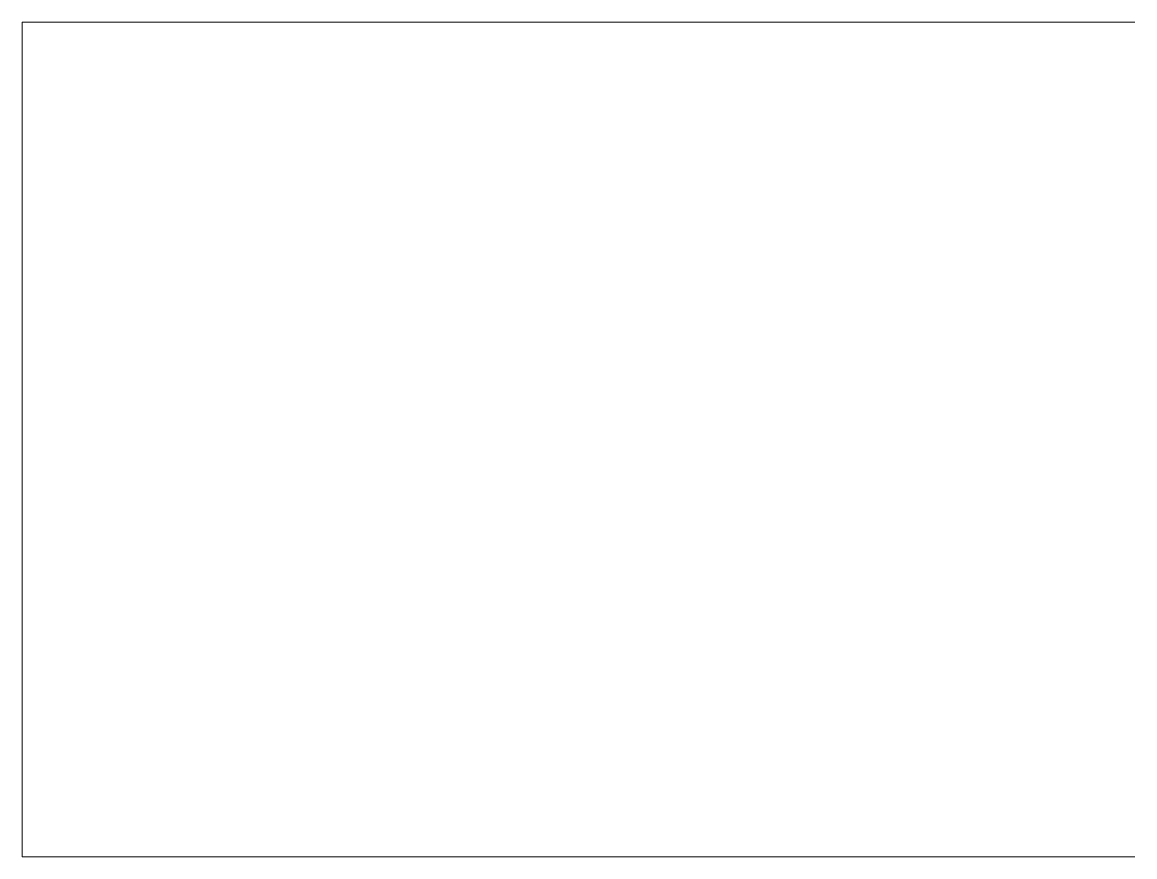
# Model space of a CAD drawing. Header units: millimetres. Extents: x 0 to 40, y 0 to 30.
import ezdxf

# ---------------------------------------------------------------- set-up
doc = ezdxf.new("R2010")
doc.units = ezdxf.units.MM
doc.header["$LTSCALE"] = 50
doc.layers.add('None', color=7, linetype='Continuous', lineweight=5)

msp = doc.modelspace()

# ---------------------------------------------------------------- wipeouts: each hides what was drawn before it
at = {"color": 255, "linetype": 'Continuous', "lineweight": 5, "transparency": 33554687}
msp.add_wipeout([(0, 0), (40, 0), (40, 30), (0, 30)], dxfattribs=at).dxf.layer = 'None'

# ---------------------------------------------------------------- next in the draw order: linework, layer by layer
at = {"layer": 'None', "color": 7, "linetype": 'Continuous', "lineweight": 5, "transparency": 33554687}
msp.add_line((0, 0), (40, 0), dxfattribs=at)
at = {"layer": 'None', "color": 7, "linetype": 'Continuous', "lineweight": 5, "transparency": 33554687, "flags": 128}
msp.add_lwpolyline([(40, 30), (0, 30), (0, 0)], dxfattribs=at)

doc.saveas('drawing.dxf')
